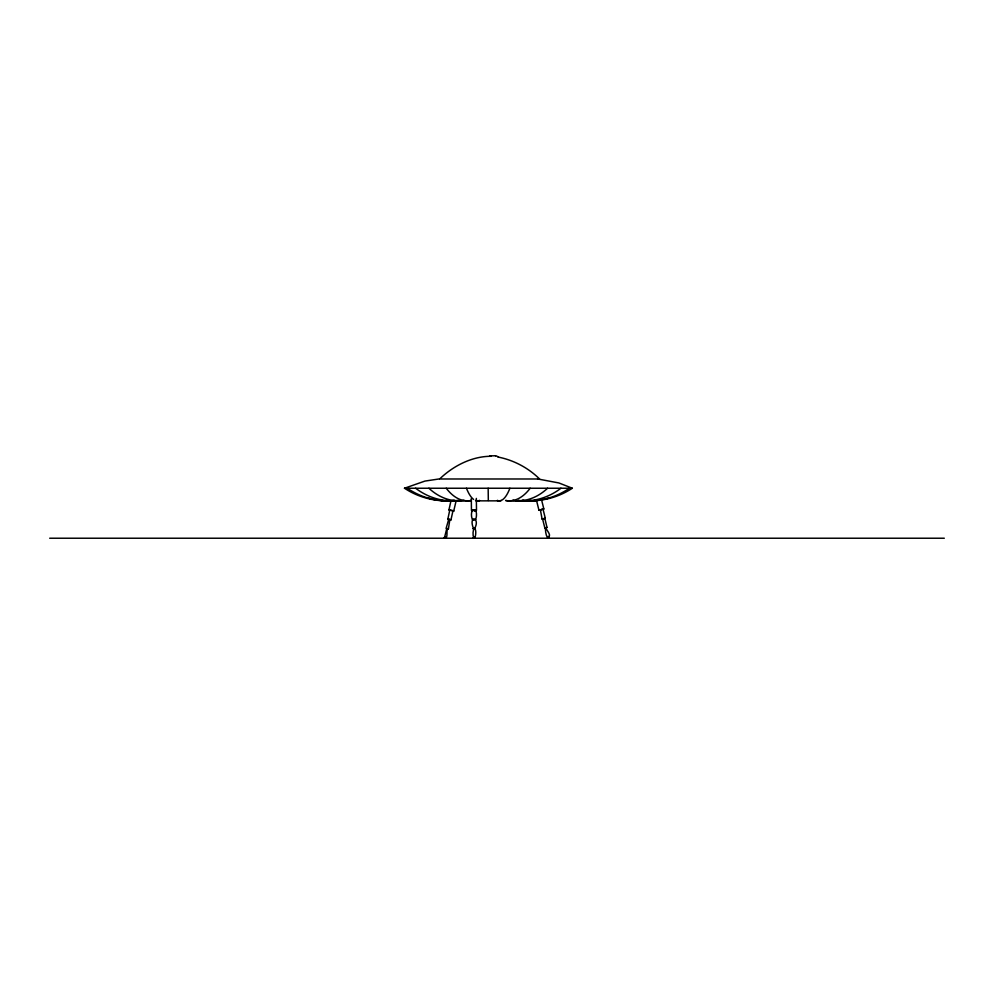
<?xml version="1.0" encoding="UTF-8"?>
<svg xmlns="http://www.w3.org/2000/svg" width="994" height="994" viewBox="0 0 994 994"><rect width="100%" height="100%" fill="white"/><g stroke="black" fill="none" stroke-linecap="round" stroke-linejoin="round"><path stroke-width="1.49" d="M488.315 500.491L488.166 488.24M452.978 510.792L450.953 519.912L447.822 519.266L449.76 510.071L452.68 510.63M450.953 519.912L449.599 519.402M472.883 511.003C467.95 509.5 480.4 509.661 474.821 511.015M456.184 500.554L453.711 511.078L448.94 509.897L450.941 500.926M449.872 519.539L448.418 528.87L447.573 528.808L446.12 528.361L448.729 519.278L447.735 519.154M445.25 537.667L444.306 537.369L446.207 537.779L444.567 537.431L446.791 528.448M444.567 537.431C448.965 539.904 445.349 527.516 448.418 528.87M473.455 528.597C476.909 526.509 476.002 538.624 474.101 537.804C472.026 537.642 475.231 536.835 475.169 537.655C474.126 539.245 471.889 536.139 473.678 528.721M473.566 537.58L475.008 537.555M473.616 528.845C467.752 514.519 480.959 517.278 474.498 528.87M473.032 528.609L475.38 528.584M473.467 519.887C471.032 520.409 470.286 508.717 474.15 510.034C477.654 509.052 476.71 520.496 474.734 519.874M475.517 510.568L474.635 510.792M472.423 519.477L475.728 519.539M450.419 519.8L448.157 519.266M536.338 499.733L538.947 510.208L543.047 509.189L545.296 518.272L542.103 519.067L540.363 509.81M541.618 500.019L543.842 508.99L538.947 510.208M447.946 528.783L446.592 528.485M453.86 500.491A76.103 76.103 0 0 1 404.496 488.24L424.947 481.084L439.236 478.934M542.103 519.067L543.37 518.694M542.587 518.93L544.849 518.371L547.011 527.503L544.849 528.025L542.575 518.943L543.246 518.806M544.898 528.025L545.868 527.739M545.296 527.926C545.954 539.046 548.067 536.661 548.725 536.623C552.254 534.735 542.649 526.385 547.11 527.466M547.532 536.884L548.887 536.549M448.94 509.897L449.81 509.897M548.278 537.108L549.297 536.884L547.383 537.356L549.023 536.946L547.657 537.294L548.365 537.133M542.003 509.363L543.842 508.99M542.326 509.326L543.047 509.189M544.787 518.383L545.296 518.272M491.272 456.271C472.1 456.221 453.339 465.776 439.659 478.984L539.568 478.984C528.274 467.826 513.674 460.11 498.093 457.054M495.497 455.774L489.62 455.873M404.496 488.24L572.333 488.24L558.889 482.96L537.605 478.934M477.443 500.852L499.398 500.852M49.7 538.226L944.3 538.226M445.287 537.518L445.958 537.717M445.2 537.916L446.12 538.214L444.206 537.766L445.958 538.226L444.504 537.816L445.163 538.065M452.804 510.543L453.848 511.028M476.35 498.392L476.499 510.369M471.318 498.553L471.454 510.518M407.291 488.24A76.103 73.568 -90 0 0 455.003 500.491A76.103 73.457 -90 0 1 440.789 500.491M428.899 488.24A76.103 53.974 90 0 0 463.9 500.491A76.103 37.859 90 0 0 471.231 500.491M572.333 488.24A76.103 76.103 0 0 1 522.981 500.491M479.369 500.491A76.103 19.917 -90 0 1 475.505 500.491M473.579 499.41A76.103 19.917 -90 0 1 466.459 488.24M471.044 500.491A76.103 38.257 -90 0 1 446.244 488.24M415.616 488.24A76.103 66.026 -90 0 0 458.433 500.491A76.103 65.79 -90 0 1 445.747 500.491M560.964 488.24A76.103 65.79 -90 0 1 518.296 500.491M569.413 488.24A76.103 73.457 -90 0 1 521.775 500.491A76.103 73.568 -90 0 0 536.126 500.491M509.897 488.24A76.103 19.47 90 0 1 497.261 500.491M439.36 500.33A76.103 73.457 -90 0 1 433.719 499.41M432.315 499.112A76.103 73.457 -90 0 1 426.786 497.621M530.162 488.24A76.103 37.859 -90 0 1 505.611 500.491M547.582 488.24A76.103 53.651 -90 0 1 512.792 500.491M464.049 500.491A76.103 53.651 -90 0 1 454.929 500.641M495.497 455.761A80.514 25.422 -90 0 1 498.466 457.041M550.167 497.621A76.103 73.568 -90 0 1 544.613 499.112M531.243 500.491A76.103 66.026 -90 0 1 518.408 500.491M523.428 500.491A76.103 53.974 -90 0 1 512.929 500.491M513.227 500.491A76.103 38.257 90 0 1 505.797 500.491M501.336 500.491A76.103 19.917 90 0 1 497.472 500.491M479.58 500.491A76.103 19.47 90 0 1 475.791 500.491M473.318 537.928L475.008 537.953L473.318 537.928"/></g></svg>
